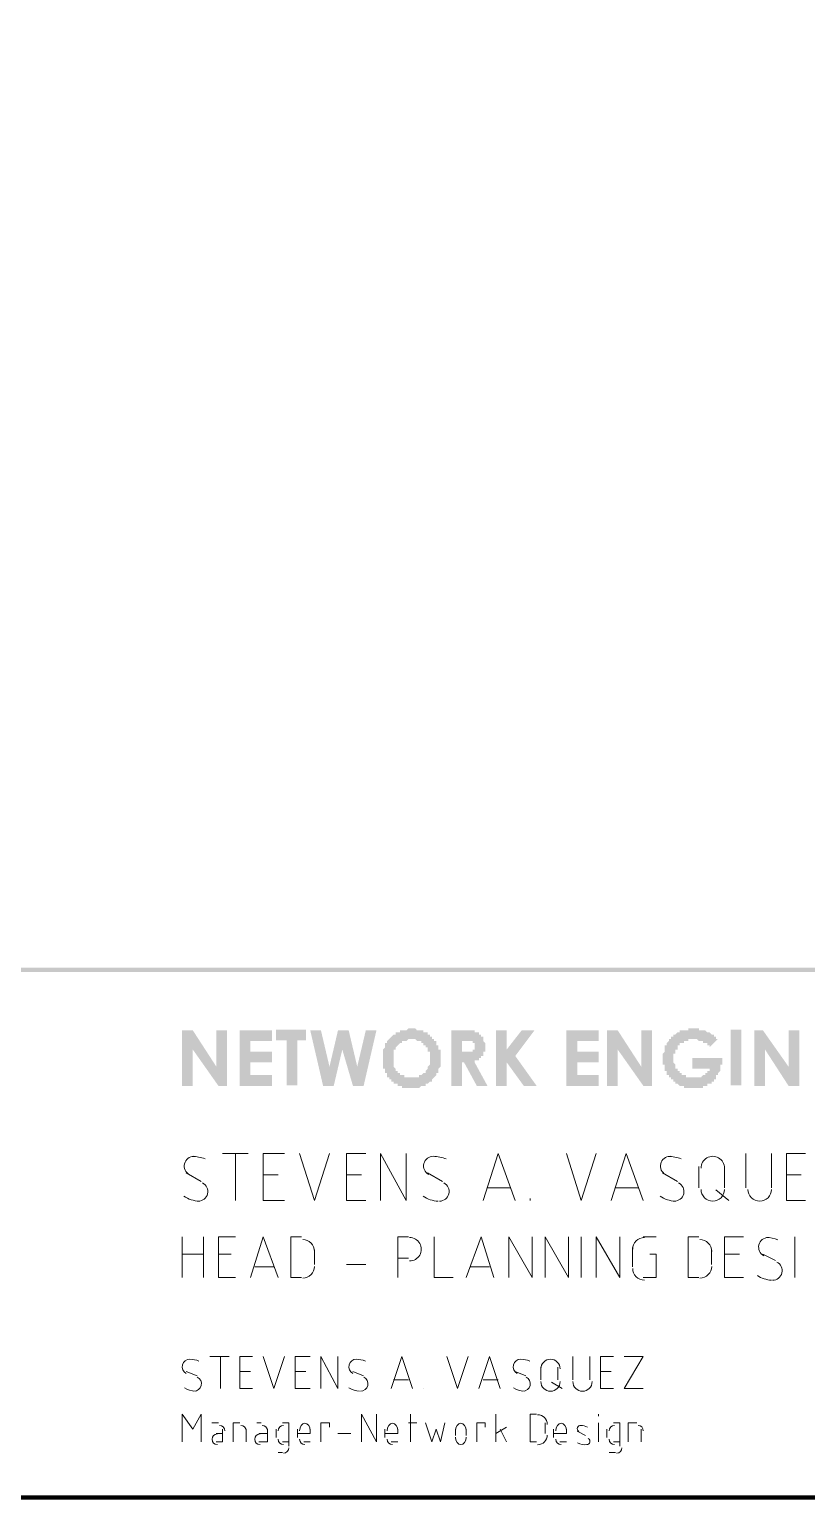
# Model space of a CAD drawing. Header units: millimetres. Extents: x 3.6 to 37.8, y 0.6 to 28.7.
# Drawn here: x 5.159 to 6.677, y 0.595 to 3.465 of the extents above; entities that cross this region are included whole.
import ezdxf

# ---------------------------------------------------------------- set-up
doc = ezdxf.new("R2010")
doc.units = ezdxf.units.MM
doc.layers.add('PDF_0', color=7, linetype='Continuous')
doc.layers.add('PDF_a1$logo$mngr$FRAME-TB', color=172, linetype='Continuous', true_color=0x0000dd)

msp = doc.modelspace()

# ---------------------------------------------------------------- hatches: boundary and pattern name
at = {"layer": 'PDF_0', "true_color": 0x808080, "transparency": 33554559}
for points in [[(5.4571, 1.5109), (5.478, 1.5109), (5.5239, 1.44), (5.5239, 1.5109), (5.5447, 1.5109), (5.5447, 1.4025), (5.528, 1.4025), (5.478, 1.4734), (5.478, 1.4025), (5.4571, 1.4025)], [(5.5697, 1.5109), (5.6323, 1.5109), (5.6323, 1.4901), (5.5906, 1.4901), (5.5906, 1.4692), (5.6323, 1.4692), (5.6323, 1.4484), (5.5906, 1.4484), (5.5906, 1.4234), (5.6323, 1.4234), (5.6323, 1.4025), (5.5697, 1.4025)], [(5.6405, 1.512), (5.6988, 1.512), (5.6988, 1.4912), (5.6822, 1.4912), (5.6822, 1.4036), (5.6613, 1.4036), (5.6613, 1.4912), (5.6405, 1.4912)], [(5.7073, 1.5109), (5.7282, 1.5109), (5.7449, 1.44), (5.7615, 1.5109), (5.7824, 1.5109), (5.7991, 1.44), (5.8158, 1.5109), (5.8366, 1.5109), (5.8116, 1.4025), (5.7907, 1.4025), (5.7699, 1.4734), (5.7532, 1.4025), (5.7324, 1.4025)], [(6.0701, 1.5109), (6.091, 1.5109), (6.091, 1.4734), (6.1202, 1.5109), (6.1452, 1.5109), (6.1077, 1.4609), (6.1494, 1.4025), (6.1243, 1.4025), (6.091, 1.4484), (6.091, 1.4025), (6.0701, 1.4025)], [(6.2077, 1.5109), (6.2703, 1.5109), (6.2703, 1.4901), (6.2286, 1.4901), (6.2286, 1.4692), (6.2703, 1.4692), (6.2703, 1.4484), (6.2286, 1.4484), (6.2286, 1.4234), (6.2703, 1.4234), (6.2703, 1.4025), (6.2077, 1.4025)], [(6.287, 1.5109), (6.3078, 1.5109), (6.3537, 1.44), (6.3537, 1.5109), (6.3745, 1.5109), (6.3745, 1.4025), (6.3579, 1.4025), (6.3078, 1.4734), (6.3078, 1.4025), (6.287, 1.4025)], [(6.5038, 1.4942), (6.4871, 1.4776), (6.4871, 1.4776), (6.4871, 1.4817), (6.483, 1.4817), (6.483, 1.4817), (6.483, 1.4817), (6.483, 1.4859), (6.4788, 1.4859), (6.4788, 1.4859), (6.4788, 1.4859), (6.4746, 1.4859), (6.4746, 1.4901), (6.4746, 1.4901), (6.4705, 1.4901), (6.4705, 1.4901), (6.4705, 1.4901), (6.4663, 1.4901), (6.4663, 1.4901), (6.4663, 1.4901), (6.4621, 1.4942), (6.4621, 1.4942), (6.4621, 1.4942), (6.4579, 1.4942), (6.4579, 1.4942), (6.4579, 1.4942), (6.4538, 1.4942), (6.4538, 1.4942), (6.4538, 1.4942), (6.4496, 1.4942), (6.4496, 1.4942), (6.4496, 1.4942), (6.4454, 1.4942), (6.4454, 1.4901), (6.4413, 1.4901), (6.4413, 1.4901), (6.4413, 1.4901), (6.4413, 1.4901), (6.4371, 1.4901), (6.4371, 1.4901), (6.4371, 1.4859), (6.4329, 1.4859), (6.4329, 1.4859), (6.4329, 1.4859), (6.4288, 1.4859), (6.4288, 1.4817), (6.4288, 1.4817), (6.4288, 1.4817), (6.4246, 1.4817), (6.4246, 1.4776), (6.4246, 1.4776), (6.4246, 1.4776), (6.4246, 1.4734), (6.4204, 1.4734), (6.4204, 1.4734), (6.4204, 1.4734), (6.4204, 1.4692), (6.4204, 1.4692), (6.4204, 1.4692), (6.4204, 1.4651), (6.4162, 1.4651), (6.4162, 1.4651), (6.4162, 1.4609), (6.4162, 1.4609), (6.4162, 1.4567), (6.4162, 1.4567), (6.4162, 1.4567), (6.4162, 1.4526), (6.4162, 1.4526), (6.4162, 1.4526), (6.4162, 1.4484), (6.4162, 1.4484), (6.4162, 1.4484), (6.4204, 1.4442), (6.4204, 1.4442), (6.4204, 1.4442), (6.4204, 1.44), (6.4204, 1.44), (6.4204, 1.44), (6.4204, 1.4359), (6.4246, 1.4359), (6.4246, 1.4359), (6.4246, 1.4359), (6.4246, 1.4317), (6.4246, 1.4317), (6.4288, 1.4317), (6.4288, 1.4275), (6.4288, 1.4275), (6.4288, 1.4275), (6.4329, 1.4275), (6.4329, 1.4275), (6.4329, 1.4234), (6.4329, 1.4234), (6.4371, 1.4234), (6.4371, 1.4234), (6.4371, 1.4234), (6.4413, 1.4234), (6.4413, 1.4192), (6.4413, 1.4192), (6.4454, 1.4192), (6.4454, 1.4192), (6.4454, 1.4192), (6.4496, 1.4192), (6.4496, 1.4192), (6.4496, 1.4192), (6.4538, 1.4192), (6.4538, 1.4192), (6.4538, 1.4192), (6.4579, 1.4192), (6.4579, 1.4192), (6.4621, 1.4192), (6.4621, 1.4192), (6.4621, 1.4192), (6.4663, 1.4192), (6.4663, 1.4192), (6.4663, 1.4192), (6.4705, 1.4192), (6.4705, 1.4192), (6.4705, 1.4192), (6.4746, 1.4234), (6.4746, 1.4234), (6.4746, 1.4234), (6.4746, 1.4234), (6.4788, 1.4234), (6.4788, 1.4234), (6.4788, 1.4275), (6.4788, 1.4275), (6.483, 1.4275), (6.483, 1.4275), (6.483, 1.4317), (6.483, 1.4317), (6.4871, 1.4317), (6.4871, 1.4359), (6.4871, 1.4359), (6.4871, 1.4359), (6.4538, 1.4359), (6.4538, 1.4567), (6.5121, 1.4567), (6.5121, 1.4526), (6.5121, 1.4526), (6.5121, 1.4484), (6.5121, 1.4484), (6.5121, 1.4442), (6.5121, 1.4442), (6.508, 1.4442), (6.508, 1.44), (6.508, 1.44), (6.508, 1.44), (6.508, 1.4359), (6.508, 1.4359), (6.508, 1.4359), (6.508, 1.4317), (6.508, 1.4317), (6.508, 1.4317), (6.5038, 1.4275), (6.5038, 1.4275), (6.5038, 1.4275), (6.5038, 1.4234), (6.5038, 1.4234), (6.4996, 1.4234), (6.4996, 1.4192), (6.4996, 1.4192), (6.4996, 1.4192), (6.4996, 1.415), (6.4955, 1.415), (6.4955, 1.415), (6.4955, 1.415), (6.4955, 1.4109), (6.4913, 1.4109), (6.4913, 1.4109), (6.4913, 1.4109), (6.4913, 1.4067), (6.4871, 1.4067), (6.4871, 1.4067), (6.4871, 1.4067), (6.483, 1.4067), (6.483, 1.4067), (6.483, 1.4025), (6.483, 1.4025), (6.4788, 1.4025), (6.4788, 1.4025), (6.4788, 1.4025), (6.4746, 1.4025), (6.4746, 1.4025), (6.4746, 1.3983), (6.4705, 1.3983), (6.4705, 1.3983), (6.4705, 1.3983), (6.4663, 1.3983), (6.4663, 1.3983), (6.4663, 1.3983), (6.4621, 1.3983), (6.4621, 1.3983), (6.4579, 1.3983), (6.4579, 1.3983), (6.4579, 1.3983), (6.4579, 1.3983), (6.4538, 1.3983), (6.4538, 1.3983), (6.4496, 1.3983), (6.4496, 1.3983), (6.4496, 1.3983), (6.4454, 1.3983), (6.4454, 1.3983), (6.4454, 1.3983), (6.4413, 1.3983), (6.4413, 1.3983), (6.4371, 1.3983), (6.4371, 1.4025), (6.4371, 1.4025), (6.4329, 1.4025), (6.4329, 1.4025), (6.4329, 1.4025), (6.4288, 1.4025), (6.4288, 1.4025), (6.4288, 1.4025), (6.4246, 1.4067), (6.4246, 1.4067), (6.4246, 1.4067), (6.4246, 1.4067), (6.4204, 1.4067), (6.4204, 1.4109), (6.4204, 1.4109), (6.4162, 1.4109), (6.4162, 1.4109), (6.4162, 1.4109), (6.4162, 1.415), (6.4121, 1.415), (6.4121, 1.415), (6.4121, 1.415), (6.4121, 1.4192), (6.4079, 1.4192), (6.4079, 1.4192), (6.4079, 1.4234), (6.4079, 1.4234), (6.4079, 1.4234), (6.4037, 1.4234), (6.4037, 1.4275), (6.4037, 1.4275), (6.4037, 1.4275), (6.4037, 1.4317), (6.3996, 1.4317), (6.3996, 1.4317), (6.3996, 1.4359), (6.3996, 1.4359), (6.3996, 1.4359), (6.3996, 1.44), (6.3996, 1.44), (6.3996, 1.4442), (6.3996, 1.4442), (6.3954, 1.4442), (6.3954, 1.4484), (6.3954, 1.4484), (6.3954, 1.4484), (6.3954, 1.4526), (6.3954, 1.4526), (6.3954, 1.4526), (6.3954, 1.4567), (6.3954, 1.4567), (6.3954, 1.4567), (6.3954, 1.4609), (6.3954, 1.4609), (6.3954, 1.4609), (6.3954, 1.4651), (6.3954, 1.4651), (6.3954, 1.4651), (6.3996, 1.4692), (6.3996, 1.4692), (6.3996, 1.4734), (6.3996, 1.4734), (6.3996, 1.4734), (6.3996, 1.4776), (6.3996, 1.4776), (6.3996, 1.4776), (6.3996, 1.4817), (6.4037, 1.4817), (6.4037, 1.4817), (6.4037, 1.4817), (6.4037, 1.4859), (6.4037, 1.4859), (6.4037, 1.4859), (6.4079, 1.4901), (6.4079, 1.4901), (6.4079, 1.4901), (6.4079, 1.4942), (6.4121, 1.4942), (6.4121, 1.4942), (6.4121, 1.4942), (6.4121, 1.4984), (6.4121, 1.4984), (6.4162, 1.4984), (6.4162, 1.4984), (6.4162, 1.5026), (6.4204, 1.5026), (6.4204, 1.5026), (6.4204, 1.5026), (6.4204, 1.5026), (6.4246, 1.5068), (6.4246, 1.5068), (6.4246, 1.5068), (6.4288, 1.5068), (6.4288, 1.5068), (6.4288, 1.5068), (6.4288, 1.5109), (6.4329, 1.5109), (6.4329, 1.5109), (6.4329, 1.5109), (6.4371, 1.5109), (6.4371, 1.5109), (6.4371, 1.5109), (6.4413, 1.5109), (6.4413, 1.5109), (6.4454, 1.5109), (6.4454, 1.5109), (6.4454, 1.5151), (6.4496, 1.5151), (6.4496, 1.5151), (6.4496, 1.5151), (6.4538, 1.5151), (6.4538, 1.5151), (6.4538, 1.5151), (6.4579, 1.5151), (6.4579, 1.5151), (6.4621, 1.5151), (6.4621, 1.5151), (6.4621, 1.5151), (6.4663, 1.5151), (6.4663, 1.5109), (6.4663, 1.5109), (6.4705, 1.5109), (6.4705, 1.5109), (6.4705, 1.5109), (6.4746, 1.5109), (6.4746, 1.5109), (6.4746, 1.5109), (6.4788, 1.5109), (6.4788, 1.5109), (6.4788, 1.5109), (6.483, 1.5068), (6.483, 1.5068), (6.483, 1.5068), (6.483, 1.5068), (6.4871, 1.5068), (6.4871, 1.5068), (6.4871, 1.5068), (6.4913, 1.5026), (6.4913, 1.5026), (6.4913, 1.5026), (6.4913, 1.5026), (6.4955, 1.5026), (6.4955, 1.4984), (6.4955, 1.4984), (6.4996, 1.4984), (6.4996, 1.4984), (6.4996, 1.4942), (6.4996, 1.4942), (6.5038, 1.4942)], [(6.5747, 1.5109), (6.5914, 1.5109), (6.6414, 1.44), (6.6414, 1.5109), (6.6623, 1.5109), (6.6623, 1.4025), (6.6414, 1.4025), (6.5955, 1.4734), (6.5955, 1.4025), (6.5747, 1.4025)]]:
    msp.add_hatch(color=8, dxfattribs=at).paths.add_polyline_path(points)
h = msp.add_hatch(color=8, dxfattribs=at)
h.paths.add_polyline_path([(5.9033, 1.5151), (5.9075, 1.5151), (5.9075, 1.5151), (5.9117, 1.5151), (5.9117, 1.5151), (5.9117, 1.5151), (5.9158, 1.5109), (5.9158, 1.5109), (5.9158, 1.5109), (5.92, 1.5109), (5.92, 1.5109), (5.92, 1.5109), (5.9242, 1.5109), (5.9242, 1.5109), (5.9242, 1.5109), (5.9283, 1.5109), (5.9283, 1.5068), (5.9283, 1.5068), (5.9325, 1.5068), (5.9325, 1.5068), (5.9325, 1.5068), (5.9367, 1.5068), (5.9367, 1.5026), (5.9367, 1.5026), (5.9367, 1.5026), (5.9409, 1.5026), (5.9409, 1.5026), (5.9409, 1.4984), (5.945, 1.4984), (5.945, 1.4984), (5.945, 1.4984), (5.945, 1.4942), (5.9492, 1.4942), (5.9492, 1.4942), (5.9492, 1.4942), (5.9492, 1.4901), (5.9492, 1.4901), (5.9534, 1.4901), (5.9534, 1.4859), (5.9534, 1.4859), (5.9534, 1.4859), (5.9534, 1.4817), (5.9575, 1.4817), (5.9575, 1.4817), (5.9575, 1.4817), (5.9575, 1.4776), (5.9575, 1.4776), (5.9575, 1.4776), (5.9575, 1.4734), (5.9575, 1.4734), (5.9617, 1.4734), (5.9617, 1.4692), (5.9617, 1.4692), (5.9617, 1.4651), (5.9617, 1.4651), (5.9617, 1.4651), (5.9617, 1.4609), (5.9617, 1.4609), (5.9617, 1.4609), (5.9617, 1.4567), (5.9617, 1.4567), (5.9617, 1.4567), (5.9617, 1.4526), (5.9617, 1.4526), (5.9617, 1.4526), (5.9617, 1.4484), (5.9617, 1.4484), (5.9617, 1.4442), (5.9617, 1.4442), (5.9617, 1.4442), (5.9617, 1.44), (5.9617, 1.44), (5.9617, 1.44), (5.9575, 1.4359), (5.9575, 1.4359), (5.9575, 1.4359), (5.9575, 1.4317), (5.9575, 1.4317), (5.9575, 1.4317), (5.9575, 1.4275), (5.9534, 1.4275), (5.9534, 1.4275), (5.9534, 1.4275), (5.9534, 1.4234), (5.9534, 1.4234), (5.9534, 1.4234), (5.9492, 1.4192), (5.9492, 1.4192), (5.9492, 1.4192), (5.9492, 1.4192), (5.945, 1.415), (5.945, 1.415), (5.945, 1.415), (5.945, 1.415), (5.945, 1.4109), (5.9409, 1.4109), (5.9409, 1.4109), (5.9409, 1.4109), (5.9367, 1.4067), (5.9367, 1.4067), (5.9367, 1.4067), (5.9367, 1.4067), (5.9325, 1.4067), (5.9325, 1.4067), (5.9325, 1.4025), (5.9283, 1.4025), (5.9283, 1.4025), (5.9283, 1.4025), (5.9242, 1.4025), (5.9242, 1.4025), (5.9242, 1.4025), (5.92, 1.3983), (5.92, 1.3983), (5.92, 1.3983), (5.9158, 1.3983), (5.9158, 1.3983), (5.9158, 1.3983), (5.9117, 1.3983), (5.9117, 1.3983), (5.9117, 1.3983), (5.9075, 1.3983), (5.9075, 1.3983), (5.9033, 1.3983), (5.9033, 1.3983), (5.9033, 1.3983), (5.8992, 1.3983), (5.8992, 1.3983), (5.8992, 1.3983), (5.895, 1.3983), (5.895, 1.3983), (5.8908, 1.3983), (5.8908, 1.3983), (5.8908, 1.3983), (5.8867, 1.3983), (5.8867, 1.4025), (5.8867, 1.4025), (5.8825, 1.4025), (5.8825, 1.4025), (5.8825, 1.4025), (5.8783, 1.4025), (5.8783, 1.4025), (5.8783, 1.4067), (5.8783, 1.4067), (5.8741, 1.4067), (5.8741, 1.4067), (5.8741, 1.4067), (5.87, 1.4067), (5.87, 1.4109), (5.87, 1.4109), (5.87, 1.4109), (5.8658, 1.4109), (5.8658, 1.415), (5.8658, 1.415), (5.8658, 1.415), (5.8616, 1.415), (5.8616, 1.4192), (5.8616, 1.4192), (5.8616, 1.4192), (5.8575, 1.4192), (5.8575, 1.4234), (5.8575, 1.4234), (5.8575, 1.4234), (5.8575, 1.4275), (5.8533, 1.4275), (5.8533, 1.4275), (5.8533, 1.4317), (5.8533, 1.4317), (5.8533, 1.4317), (5.8533, 1.4359), (5.8533, 1.4359), (5.8491, 1.4359), (5.8491, 1.44), (5.8491, 1.44), (5.8491, 1.44), (5.8491, 1.4442), (5.8491, 1.4442), (5.8491, 1.4442), (5.8491, 1.4484), (5.8491, 1.4484), (5.8491, 1.4484), (5.8491, 1.4526), (5.8491, 1.4526), (5.8491, 1.4526), (5.8491, 1.4567), (5.8491, 1.4567), (5.8491, 1.4609), (5.8491, 1.4609), (5.8491, 1.4609), (5.8491, 1.4651), (5.8491, 1.4651), (5.8491, 1.4651), (5.8491, 1.4692), (5.8491, 1.4692), (5.8491, 1.4692), (5.8491, 1.4734), (5.8491, 1.4734), (5.8491, 1.4734), (5.8533, 1.4776), (5.8533, 1.4776), (5.8533, 1.4776), (5.8533, 1.4817), (5.8533, 1.4817), (5.8533, 1.4817), (5.8533, 1.4859), (5.8575, 1.4859), (5.8575, 1.4859), (5.8575, 1.4901), (5.8575, 1.4901), (5.8575, 1.4901), (5.8616, 1.4942), (5.8616, 1.4942), (5.8616, 1.4942), (5.8616, 1.4942), (5.8658, 1.4984), (5.8658, 1.4984), (5.8658, 1.4984), (5.8658, 1.4984), (5.87, 1.5026), (5.87, 1.5026), (5.87, 1.5026), (5.8741, 1.5026), (5.8741, 1.5026), (5.8741, 1.5068), (5.8783, 1.5068), (5.8783, 1.5068), (5.8783, 1.5068), (5.8783, 1.5068), (5.8825, 1.5068), (5.8825, 1.5109), (5.8825, 1.5109), (5.8867, 1.5109), (5.8867, 1.5109), (5.8908, 1.5109), (5.8908, 1.5109), (5.8908, 1.5109), (5.895, 1.5109), (5.895, 1.5109), (5.895, 1.5109), (5.8992, 1.5151), (5.8992, 1.5151), (5.8992, 1.5151), (5.9033, 1.5151), (5.9033, 1.5151), (5.9033, 1.5151)], flags=0)
h.paths.add_polyline_path([(5.9033, 1.4942), (5.9033, 1.4942), (5.9033, 1.4942), (5.8992, 1.4942), (5.8992, 1.4942), (5.8992, 1.4942), (5.895, 1.4901), (5.895, 1.4901), (5.8908, 1.4901), (5.8908, 1.4901), (5.8908, 1.4901), (5.8908, 1.4901), (5.8867, 1.4901), (5.8867, 1.4901), (5.8867, 1.4859), (5.8825, 1.4859), (5.8825, 1.4859), (5.8825, 1.4859), (5.8783, 1.4817), (5.8783, 1.4817), (5.8783, 1.4817), (5.8783, 1.4817), (5.8783, 1.4817), (5.8741, 1.4776), (5.8741, 1.4776), (5.8741, 1.4776), (5.8741, 1.4776), (5.8741, 1.4734), (5.8741, 1.4734), (5.87, 1.4734), (5.87, 1.4692), (5.87, 1.4692), (5.87, 1.4692), (5.87, 1.4651), (5.87, 1.4651), (5.87, 1.4651), (5.87, 1.4609), (5.87, 1.4609), (5.87, 1.4567), (5.87, 1.4567), (5.87, 1.4567), (5.87, 1.4526), (5.87, 1.4526), (5.87, 1.4526), (5.87, 1.4484), (5.87, 1.4484), (5.87, 1.4442), (5.87, 1.4442), (5.87, 1.4442), (5.87, 1.44), (5.87, 1.44), (5.87, 1.44), (5.8741, 1.4359), (5.8741, 1.4359), (5.8741, 1.4359), (5.8741, 1.4359), (5.8741, 1.4317), (5.8783, 1.4317), (5.8783, 1.4317), (5.8783, 1.4317), (5.8783, 1.4275), (5.8825, 1.4275), (5.8825, 1.4275), (5.8825, 1.4275), (5.8825, 1.4275), (5.8825, 1.4234), (5.8867, 1.4234), (5.8867, 1.4234), (5.8867, 1.4234), (5.8908, 1.4234), (5.8908, 1.4192), (5.8908, 1.4192), (5.895, 1.4192), (5.895, 1.4192), (5.895, 1.4192), (5.8992, 1.4192), (5.8992, 1.4192), (5.8992, 1.4192), (5.9033, 1.4192), (5.9033, 1.4192), (5.9033, 1.4192), (5.9075, 1.4192), (5.9075, 1.4192), (5.9117, 1.4192), (5.9117, 1.4192), (5.9117, 1.4192), (5.9158, 1.4192), (5.9158, 1.4192), (5.9158, 1.4192), (5.92, 1.4192), (5.92, 1.4234), (5.92, 1.4234), (5.9242, 1.4234), (5.9242, 1.4234), (5.9242, 1.4234), (5.9242, 1.4234), (5.9283, 1.4275), (5.9283, 1.4275), (5.9283, 1.4275), (5.9325, 1.4275), (5.9325, 1.4317), (5.9325, 1.4317), (5.9325, 1.4317), (5.9325, 1.4317), (5.9367, 1.4359), (5.9367, 1.4359), (5.9367, 1.4359), (5.9367, 1.44), (5.9367, 1.44), (5.9367, 1.44), (5.9409, 1.4442), (5.9409, 1.4442), (5.9409, 1.4442), (5.9409, 1.4484), (5.9409, 1.4484), (5.9409, 1.4484), (5.9409, 1.4526), (5.9409, 1.4526), (5.9409, 1.4567), (5.9409, 1.4567), (5.9409, 1.4567), (5.9409, 1.4609), (5.9409, 1.4609), (5.9409, 1.4609), (5.9409, 1.4651), (5.9409, 1.4651), (5.9409, 1.4651), (5.9409, 1.4692), (5.9409, 1.4692), (5.9367, 1.4692), (5.9367, 1.4734), (5.9367, 1.4734), (5.9367, 1.4734), (5.9367, 1.4776), (5.9367, 1.4776), (5.9325, 1.4776), (5.9325, 1.4776), (5.9325, 1.4817), (5.9325, 1.4817), (5.9325, 1.4817), (5.9283, 1.4817), (5.9283, 1.4859), (5.9283, 1.4859), (5.9242, 1.4859), (5.9242, 1.4859), (5.9242, 1.4901), (5.9242, 1.4901), (5.92, 1.4901), (5.92, 1.4901), (5.92, 1.4901), (5.9158, 1.4901), (5.9158, 1.4901), (5.9158, 1.4901), (5.9117, 1.4942), (5.9117, 1.4942), (5.9117, 1.4942), (5.9075, 1.4942), (5.9075, 1.4942), (5.9033, 1.4942), (5.9033, 1.4942)], flags=0)
h = msp.add_hatch(color=8, dxfattribs=at)
h.paths.add_polyline_path([(5.9826, 1.5109), (6.0034, 1.5109), (6.0076, 1.5109), (6.0076, 1.5109), (6.0117, 1.5109), (6.0117, 1.5109), (6.0159, 1.5109), (6.0159, 1.5109), (6.0201, 1.5109), (6.0201, 1.5109), (6.0201, 1.5109), (6.0243, 1.5109), (6.0243, 1.5109), (6.0243, 1.5109), (6.0284, 1.5109), (6.0284, 1.5068), (6.0284, 1.5068), (6.0284, 1.5068), (6.0326, 1.5068), (6.0326, 1.5068), (6.0326, 1.5068), (6.0326, 1.5068), (6.0368, 1.5068), (6.0368, 1.5068), (6.0368, 1.5026), (6.0368, 1.5026), (6.0409, 1.5026), (6.0409, 1.5026), (6.0409, 1.4984), (6.0409, 1.4984), (6.0451, 1.4984), (6.0451, 1.4984), (6.0451, 1.4942), (6.0451, 1.4942), (6.0451, 1.4942), (6.0451, 1.4901), (6.0451, 1.4901), (6.0451, 1.4901), (6.0493, 1.4859), (6.0493, 1.4859), (6.0493, 1.4859), (6.0493, 1.4817), (6.0493, 1.4817), (6.0493, 1.4776), (6.0493, 1.4776), (6.0493, 1.4776), (6.0493, 1.4776), (6.0493, 1.4734), (6.0493, 1.4734), (6.0493, 1.4692), (6.0493, 1.4692), (6.0451, 1.4692), (6.0451, 1.4651), (6.0451, 1.4651), (6.0451, 1.4651), (6.0451, 1.4609), (6.0451, 1.4609), (6.0451, 1.4609), (6.0409, 1.4609), (6.0409, 1.4567), (6.0409, 1.4567), (6.0409, 1.4567), (6.0368, 1.4567), (6.0368, 1.4567), (6.0368, 1.4526), (6.0368, 1.4526), (6.0326, 1.4526), (6.0326, 1.4526), (6.0284, 1.4526), (6.0284, 1.4484), (6.0284, 1.4484), (6.0534, 1.4025), (6.0326, 1.4025), (6.0076, 1.4484), (6.0034, 1.4484), (6.0034, 1.4025), (5.9826, 1.4025)], flags=0)
h.paths.add_polyline_path([(6.0034, 1.4692), (6.0117, 1.4692), (6.0117, 1.4692), (6.0159, 1.4692), (6.0159, 1.4692), (6.0201, 1.4692), (6.0201, 1.4692), (6.0201, 1.4692), (6.0201, 1.4692), (6.0243, 1.4692), (6.0243, 1.4692), (6.0243, 1.4692), (6.0243, 1.4734), (6.0243, 1.4734), (6.0284, 1.4734), (6.0284, 1.4734), (6.0284, 1.4776), (6.0284, 1.4776), (6.0284, 1.4776), (6.0284, 1.4817), (6.0284, 1.4817), (6.0284, 1.4817), (6.0284, 1.4859), (6.0243, 1.4859), (6.0243, 1.4859), (6.0243, 1.4859), (6.0243, 1.4901), (6.0201, 1.4901), (6.0201, 1.4901), (6.0201, 1.4901), (6.0201, 1.4901), (6.0159, 1.4901), (6.0159, 1.4901), (6.0159, 1.4901), (6.0117, 1.4901), (6.0117, 1.4901), (6.0117, 1.4901), (6.0034, 1.4901)], flags=0)

# ---------------------------------------------------------------- linework, layer by layer
at = {"layer": 'PDF_0', "lineweight": 0, "const_width": 0.00834}
msp.add_lwpolyline([(37.7648, 0.5988), (37.7648, 28.6993), (3.5681, 28.6993), (3.5681, 0.5988)], close=True, dxfattribs=at)
at = {"layer": 'PDF_0', "lineweight": 9}
for points in [[(5.5362, 1.2702), (5.5863, 1.2702)], [(5.5612, 1.1785), (5.5612, 1.2702)], [(5.6571, 1.1785), (5.6154, 1.1785), (5.6154, 1.2702), (5.6571, 1.2702)], [(5.6863, 1.2702), (5.7155, 1.1785), (5.7447, 1.2702)], [(5.8156, 1.1785), (5.7781, 1.1785), (5.7781, 1.2702), (5.8156, 1.2702)], [(5.8448, 1.1785), (5.8448, 1.2702), (5.8948, 1.1785), (5.8948, 1.2702)], [(6.0449, 1.1785), (6.0741, 1.2702), (6.1075, 1.1785)], [(6.2076, 1.2702), (6.2367, 1.1785), (6.2659, 1.2702)], [(6.2951, 1.1785), (6.3243, 1.2702), (6.3577, 1.1785)], [(6.5578, 1.2702), (6.5578, 1.2035)], [(6.6079, 1.2035), (6.6079, 1.2702)], [(6.6746, 1.1785), (6.6371, 1.1785), (6.6371, 1.2702), (6.6746, 1.2702)], [(6.4661, 1.2035), (6.4661, 1.2452)], [(6.5161, 1.2452), (6.5161, 1.2035)], [(5.4653, 1.2327), (5.4945, 1.216)], [(5.6446, 1.2285), (5.6154, 1.2285)], [(5.8073, 1.2285), (5.7781, 1.2285)], [(5.9365, 1.2327), (5.9657, 1.216)], [(6.3952, 1.2327), (6.4244, 1.216)], [(6.6662, 1.2285), (6.6371, 1.2285)], [(6.0991, 1.2035), (6.0533, 1.2035)], [(6.1367, 1.1785), (6.1367, 1.1826)], [(6.3493, 1.2035), (6.3035, 1.2035)], [(6.4994, 1.1993), (6.5245, 1.1785)], [(5.457, 1.0283), (5.457, 1.1076)], [(5.4987, 1.1076), (5.4987, 1.0283)], [(5.5612, 1.0283), (5.5279, 1.0283), (5.5279, 1.1076), (5.5612, 1.1076)], [(5.5904, 1.0283), (5.6154, 1.1076), (5.6446, 1.0283)], [(5.6905, 1.1076), (5.6696, 1.1076), (5.6696, 1.0283), (5.6905, 1.0283)], [(5.8781, 1.0283), (5.8781, 1.1076), (5.899, 1.1076)], [(5.949, 1.1076), (5.949, 1.0283), (5.9866, 1.0283)], [(6.0116, 1.0283), (6.0408, 1.1076), (6.0658, 1.0283)], [(6.095, 1.0283), (6.095, 1.1076), (6.1408, 1.0283), (6.1408, 1.1076)], [(6.1659, 1.0283), (6.1659, 1.1076), (6.2117, 1.0283), (6.2117, 1.1076)], [(6.2367, 1.0283), (6.2367, 1.1076)], [(6.2659, 1.0283), (6.2659, 1.1076), (6.3118, 1.0283), (6.3118, 1.1076)], [(6.3577, 1.1076), (6.3827, 1.1076)], [(6.4661, 1.1076), (6.4452, 1.1076), (6.4452, 1.0283), (6.4661, 1.0283)], [(6.5537, 1.0283), (6.5161, 1.0283), (6.5161, 1.1076), (6.5537, 1.1076)], [(6.6537, 1.0283), (6.6537, 1.1076)], [(5.457, 1.0742), (5.4987, 1.0742)], [(5.5529, 1.0742), (5.5279, 1.0742)], [(5.7155, 1.0534), (5.7155, 1.0825)], [(5.899, 1.0659), (5.8781, 1.0659)], [(6.3368, 1.0492), (6.3368, 1.0867)], [(6.3702, 1.0742), (6.3827, 1.0742), (6.3827, 1.0283), (6.3577, 1.0283)], [(6.4911, 1.0534), (6.4911, 1.0825)], [(6.5453, 1.0742), (6.5161, 1.0742)], [(6.5912, 1.0742), (6.6162, 1.0617)], [(5.6363, 1.0492), (5.5988, 1.0492)], [(5.7781, 1.0534), (5.8156, 1.0534)], [(6.0574, 1.0492), (6.0199, 1.0492)]]:
    msp.add_lwpolyline(points, dxfattribs=at)
msp.add_lwpolyline([(5.973, 1.2598, 0.094476), (5.9477, 1.2649, 0.787412), (5.9386, 1.2294)], format="xyb", dxfattribs=at)
for centre, radius, start, end in [((5.4801, 1.2461), 0.0188, 90.2417, 243.111), ((5.4759, 1.1961), 0.0688, 67.8955, 89.4837), ((6.41, 1.2461), 0.0188, 90.2417, 243.111), ((6.4058, 1.1961), 0.0688, 67.8955, 89.4837), ((6.4934, 1.242), 0.0229, 0, 180.0001), ((5.4884, 1.1961), 0.0188, 270.2417, 63.111), ((5.9596, 1.1961), 0.0188, 270.2417, 63.111), ((6.4183, 1.1961), 0.0188, 270.2417, 63.111), ((5.4926, 1.2336), 0.0563, 235.4316, 267.6984), ((5.9596, 1.2336), 0.0563, 235.4316, 267.6984), ((6.4225, 1.2336), 0.0563, 235.4316, 267.6984), ((6.4934, 1.2003), 0.0229, 179.9999, 359.9999), ((6.5851, 1.2003), 0.0229, 179.9999, 359.9999), ((5.6927, 1.0793), 0.0229, 0, 90.0001), ((5.9012, 1.0835), 0.0229, 269.9999, 90.0001), ((6.3599, 1.0835), 0.0229, 89.9999, 180.0001), ((6.4684, 1.0793), 0.0229, 0, 90.0001), ((6.6018, 1.0877), 0.0188, 90.2417, 243.111), ((6.5976, 1.046), 0.0605, 67.8957, 89.4836), ((5.6927, 1.0501), 0.0229, 269.9999, 359.9999), ((6.3599, 1.046), 0.0229, 179.9999, 270.0001), ((6.4684, 1.0501), 0.0229, 269.9999, 359.9999), ((6.6101, 1.0418), 0.0188, 270.2417, 63.111), ((6.6101, 1.0752), 0.0521, 235.4317, 267.6982)]:
    msp.add_arc(centre, radius, start, end, dxfattribs=at)
at = {"layer": 'PDF_0', "transparency": 33554559}
for points in [[(3.5681, 1.633), (3.5681, 1.6246), (37.7648, 1.633)], [(3.5681, 1.6246), (37.7648, 1.633), (37.7648, 1.6246)]]:
    msp.add_solid(points, dxfattribs=at)
at = {"layer": 'PDF_0', "color": 8, "lineweight": 9, "true_color": 0x808080, "transparency": 33554559}
msp.add_solid([(6.5286, 1.512), (6.5495, 1.512), (6.5286, 1.4036), (6.5495, 1.4036)], dxfattribs=at)
at = {"layer": 'PDF_a1$logo$mngr$FRAME-TB', "color": 7, "lineweight": 9}
for points in [[(5.4898, 0.8652, 0.094476), (5.4722, 0.8687, 0.787414), (5.4651, 0.8411)], [(5.815, 0.8652, 0.094476), (5.7974, 0.8687, 0.787414), (5.7904, 0.8411)], [(6.1361, 0.8652, 0.094476), (6.1185, 0.8687, 0.787414), (6.1115, 0.8411)], [(6.2489, 0.7362, 0.104368), (6.2359, 0.7395, 0.787416), (6.2317, 0.7278)], [(6.2293, 0.7052, 0.141729), (6.2474, 0.702, 0.787408), (6.2502, 0.7138)]]:
    msp.add_lwpolyline(points, format="xyb", dxfattribs=at)
for points in [[(5.5112, 0.8741), (5.5487, 0.8741)], [(5.532, 0.8115), (5.532, 0.8741)], [(5.5946, 0.8115), (5.5696, 0.8115), (5.5696, 0.8741), (5.5946, 0.8741)], [(5.6154, 0.8741), (5.6363, 0.8115), (5.6571, 0.8741)], [(5.7072, 0.8115), (5.678, 0.8115), (5.678, 0.8741), (5.7072, 0.8741)], [(5.728, 0.8115), (5.728, 0.8741), (5.7614, 0.8115), (5.7614, 0.8741)], [(5.8656, 0.8115), (5.8865, 0.8741), (5.9073, 0.8115)], [(5.974, 0.8741), (5.9949, 0.8115), (6.0157, 0.8741)], [(6.0366, 0.8115), (6.0574, 0.8741), (6.0783, 0.8115)], [(6.2201, 0.8741), (6.2201, 0.8282)], [(6.2534, 0.8282), (6.2534, 0.8741)], [(6.2993, 0.8115), (6.2743, 0.8115), (6.2743, 0.8741), (6.2993, 0.8741)], [(6.3201, 0.8741), (6.3577, 0.8741), (6.3201, 0.8115), (6.3577, 0.8115)], [(5.4653, 0.8449), (5.4862, 0.8365)], [(5.5904, 0.8449), (5.5696, 0.8449)], [(5.6988, 0.8449), (5.678, 0.8449)], [(5.7906, 0.8449), (5.8114, 0.8365)], [(6.1075, 0.8449), (6.1283, 0.8365)], [(6.1575, 0.8282), (6.1575, 0.8532)], [(6.1909, 0.8532), (6.1909, 0.8282)], [(6.2951, 0.8449), (6.2743, 0.8449)], [(5.899, 0.8282), (5.8698, 0.8282)], [(5.9282, 0.8115), (5.9282, 0.8115)], [(6.0741, 0.8282), (6.0449, 0.8282)], [(6.1784, 0.824), (6.1992, 0.8115)], [(5.457, 0.7073), (5.457, 0.7615), (5.4778, 0.7323), (5.4945, 0.7615), (5.4945, 0.7073)], [(5.8073, 0.7073), (5.8073, 0.7615), (5.8364, 0.7073), (5.8364, 0.7615)], [(5.9032, 0.7073), (5.9032, 0.7615)], [(6.07, 0.7073), (6.07, 0.7615)], [(6.1492, 0.7615), (6.1367, 0.7615), (6.1367, 0.7073), (6.1492, 0.7073)], [(6.2701, 0.7573), (6.2701, 0.7615)], [(5.5154, 0.7448), (5.5279, 0.7448)], [(5.5362, 0.7323), (5.5362, 0.7073), (5.5237, 0.7073)], [(5.5237, 0.7239), (5.5362, 0.7239)], [(5.5571, 0.7073), (5.5571, 0.7448), (5.5696, 0.7448)], [(5.5821, 0.7323), (5.5821, 0.7073)], [(5.6029, 0.7448), (5.6113, 0.7448)], [(5.6238, 0.7323), (5.6238, 0.7073), (5.6071, 0.7073)], [(5.6071, 0.7239), (5.6238, 0.7239)], [(5.6405, 0.7323), (5.6405, 0.7156)], [(5.6655, 0.6989), (5.6655, 0.7448), (5.653, 0.7448)], [(5.6822, 0.7156), (5.6822, 0.7323)], [(5.7072, 0.7323), (5.7072, 0.7239), (5.6822, 0.7239)], [(5.728, 0.7073), (5.728, 0.7448), (5.7447, 0.7448), (5.7447, 0.7364)], [(5.7614, 0.7239), (5.7864, 0.7239)], [(5.8531, 0.7156), (5.8531, 0.7323)], [(5.8781, 0.7323), (5.8781, 0.7239), (5.8531, 0.7239)], [(5.899, 0.7448), (5.9157, 0.7448)], [(5.9323, 0.7448), (5.9449, 0.7073), (5.9532, 0.7323), (5.9615, 0.7073), (5.9699, 0.7448)], [(5.9907, 0.7198), (5.9907, 0.7323)], [(6.0116, 0.7323), (6.0116, 0.7198)], [(6.0324, 0.7073), (6.0324, 0.7448), (6.0491, 0.7448), (6.0491, 0.7364)], [(6.0908, 0.7364), (6.07, 0.7239)], [(6.0783, 0.7323), (6.0908, 0.7073)], [(6.1659, 0.7239), (6.1659, 0.7448)], [(6.1825, 0.7156), (6.1825, 0.7323)], [(6.2076, 0.7323), (6.2076, 0.7239), (6.1825, 0.7239)], [(6.2284, 0.7281), (6.2451, 0.7198)], [(6.2701, 0.7073), (6.2701, 0.7448)], [(6.2868, 0.7323), (6.2868, 0.7156)], [(6.3118, 0.6989), (6.3118, 0.7448), (6.2993, 0.7448)], [(6.3285, 0.7073), (6.3285, 0.7448), (6.3452, 0.7448)], [(6.3535, 0.7323), (6.3535, 0.7073)], [(5.653, 0.7073), (5.6655, 0.7073)], [(5.7072, 0.7073), (5.6947, 0.7073)], [(5.8781, 0.7073), (5.8656, 0.7073)], [(6.2076, 0.7073), (6.195, 0.7073)], [(6.2993, 0.7073), (6.3118, 0.7073)], [(5.6446, 0.6864), (5.653, 0.6864)], [(6.291, 0.6864), (6.3035, 0.6864)]]:
    msp.add_lwpolyline(points, dxfattribs=at)
for centre, radius, start, end in [((6.1765, 0.85), 0.0188, 0, 180), ((5.4801, 0.8208), 0.0146, 270.2416, 63.1111), ((5.8053, 0.8208), 0.0146, 270.2416, 63.1111), ((6.1223, 0.8208), 0.0146, 270.2416, 63.1111), ((5.4842, 0.8458), 0.0396, 235.4314, 267.6984), ((5.8053, 0.8458), 0.0396, 235.4314, 267.6984), ((6.1264, 0.8458), 0.0396, 235.4314, 267.6984), ((6.1765, 0.825), 0.0188, 180, 360), ((6.239, 0.825), 0.0188, 180, 360), ((6.1514, 0.7416), 0.0188, 0, 90), ((5.5259, 0.7124), 0.0104, 90.0001, 269.9999), ((5.5301, 0.7291), 0.0104, 0, 89.9999), ((5.5718, 0.7291), 0.0104, 0, 89.9999), ((5.6093, 0.7124), 0.0104, 90.0001, 269.9999), ((5.6135, 0.7291), 0.0104, 0, 89.9999), ((5.6552, 0.7291), 0.0104, 90.0001, 179.9999), ((6.1514, 0.7207), 0.0188, 270, 360), ((6.3016, 0.7291), 0.0104, 90.0001, 179.9999), ((6.3474, 0.7291), 0.0104, 0, 89.9999), ((5.6552, 0.7124), 0.0104, 180.0001, 269.9999), ((5.6552, 0.6957), 0.0104, 270.0001, 359.9999), ((5.6969, 0.7124), 0.0104, 180.0001, 269.9999), ((5.8679, 0.7124), 0.0104, 180.0001, 269.9999), ((6.1973, 0.7124), 0.0104, 180.0001, 269.9999), ((6.3016, 0.7124), 0.0104, 180.0001, 269.9999), ((6.3057, 0.6957), 0.0104, 270.0001, 359.9999)]:
    msp.add_arc(centre, radius, start, end, dxfattribs=at)
for points in [[(5.6969, 0.7436), (5.6912, 0.7436), (5.6865, 0.7371), (5.6865, 0.7291)], [(5.7073, 0.7291), (5.7073, 0.7371), (5.7027, 0.7436), (5.6969, 0.7436)], [(5.8679, 0.7436), (5.8621, 0.7436), (5.8575, 0.7371), (5.8575, 0.7291)], [(5.8783, 0.7291), (5.8783, 0.7371), (5.8736, 0.7436), (5.8679, 0.7436)], [(6.0013, 0.7436), (5.9956, 0.7436), (5.9909, 0.7371), (5.9909, 0.7291)], [(6.0117, 0.7291), (6.0117, 0.7371), (6.0071, 0.7436), (6.0013, 0.7436)], [(6.1973, 0.7436), (6.1916, 0.7436), (6.1869, 0.7371), (6.1869, 0.7291)], [(6.2077, 0.7291), (6.2077, 0.7371), (6.2031, 0.7436), (6.1973, 0.7436)], [(5.9909, 0.7165), (5.9909, 0.7085), (5.9956, 0.702), (6.0013, 0.702)], [(6.0013, 0.702), (6.0071, 0.702), (6.0117, 0.7085), (6.0117, 0.7165)]]:
    msp.add_open_spline(points, degree=3, dxfattribs=at)

doc.saveas('drawing.dxf')
